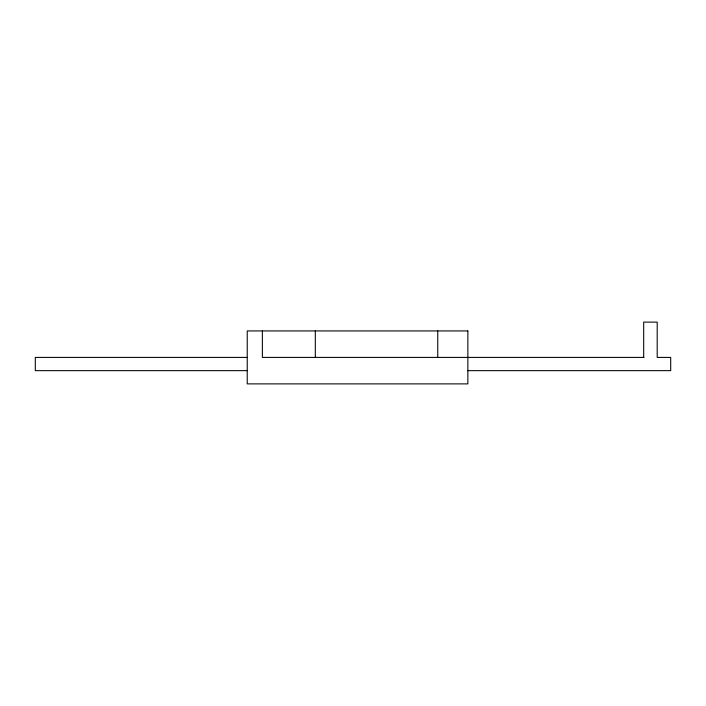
<?xml version="1.0" encoding="UTF-8"?>
<svg xmlns="http://www.w3.org/2000/svg" width="706" height="706" viewBox="0 0 706 706"><rect width="100%" height="100%" fill="white"/><g stroke="black" fill="none" stroke-linecap="round" stroke-linejoin="round"><path stroke-width="1.06" d="M246.994 357.412L35.3 357.412L35.3 370.65L247.1 370.65M644.022 357.412L262.367 357.412L262.367 330.938M467.725 370.65L670.7 370.65L670.7 357.412L657.198 357.412L657.198 322.112L643.687 322.112L643.687 357.412M437.746 330.938L437.746 357.412M315.317 330.938L315.317 357.412M467.857 330.938L247.232 330.938L247.232 383.887L467.857 383.887L467.857 330.938"/></g></svg>
